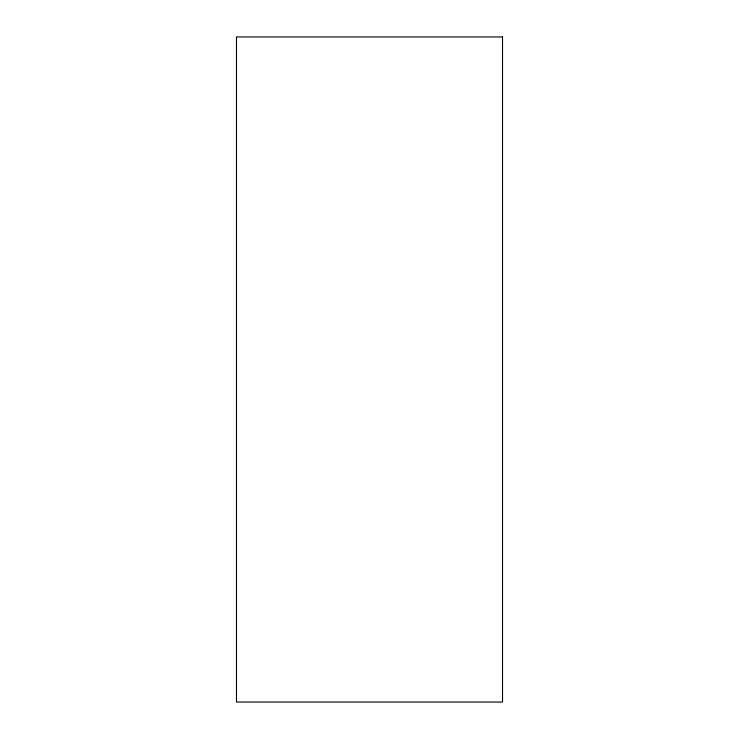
<?xml version="1.0" encoding="UTF-8"?>
<svg xmlns="http://www.w3.org/2000/svg" width="739" height="739" viewBox="0 0 739 739"><rect width="100%" height="100%" fill="white"/><g stroke="black" fill="none" stroke-linecap="round" stroke-linejoin="round"><path stroke-width="1.11" d="M502.52 36.95L236.48 36.95L236.48 702.05L502.52 702.05L502.52 36.95"/></g></svg>
